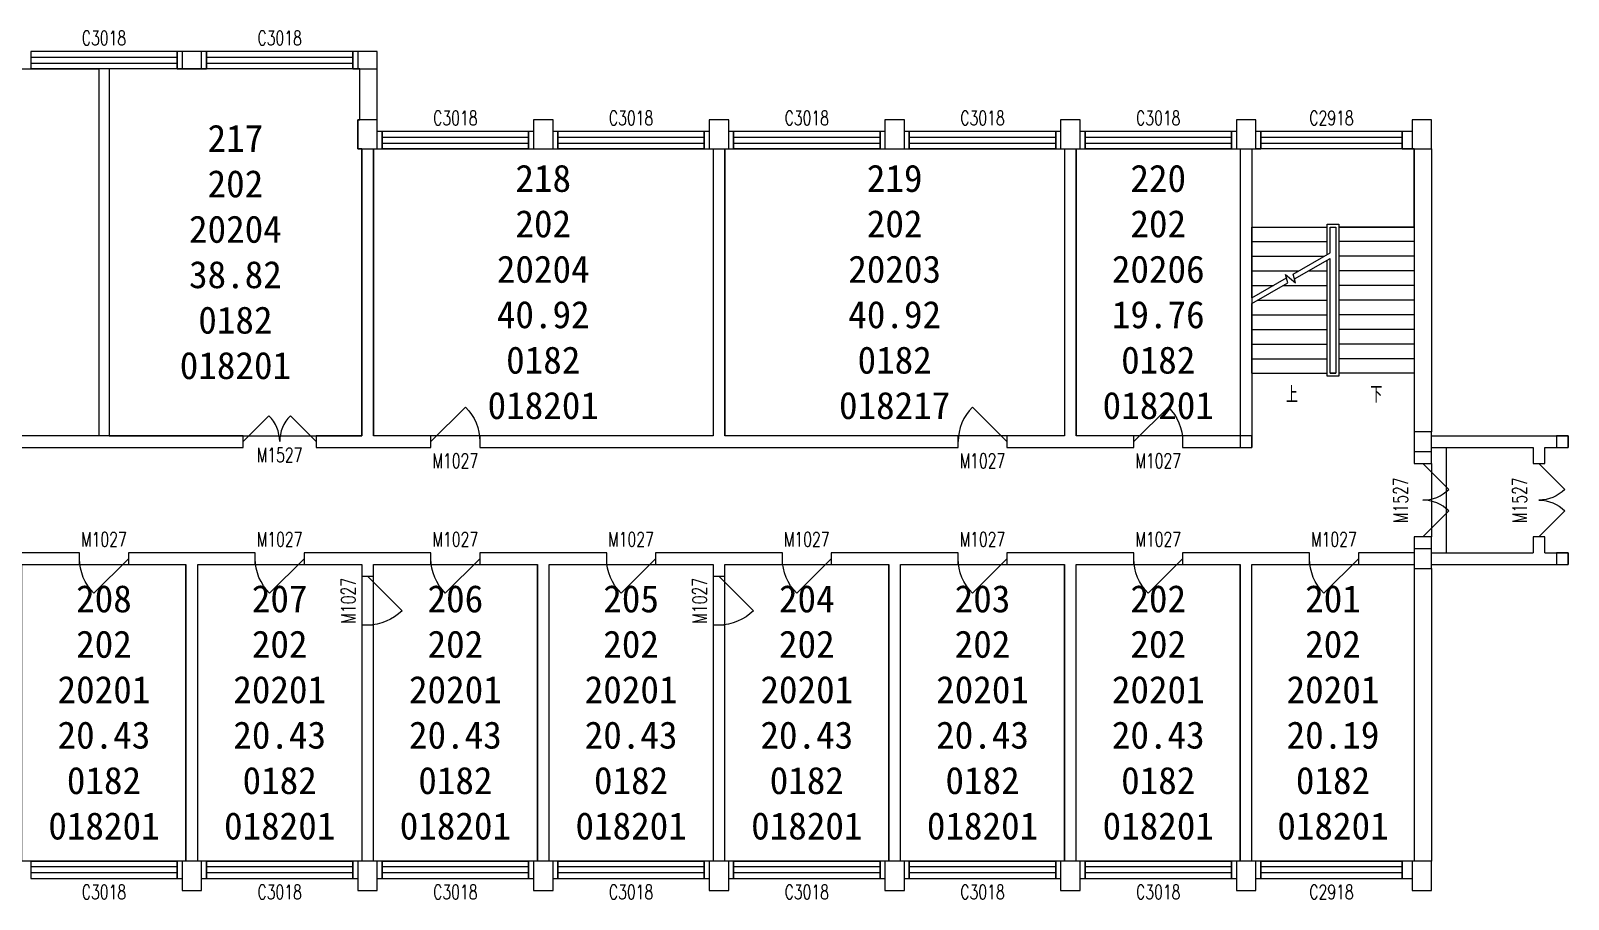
# Model space of a CAD drawing. Header units: millimetres. Extents: x 150654 to 204854, y 170337 to 188144.
# Drawn here: x 173354 to 204854, y 170337 to 188144 of the extents above; entities that cross this region are included whole.
import ezdxf

# ---------------------------------------------------------------- set-up
doc = ezdxf.new("R2010")
doc.units = ezdxf.units.MM
for name, color, linetype in [('body', 30, 'Continuous'), ('RM$', 5, 'Continuous'), ('RM$TXT', 5, 'Continuous')]:
    doc.layers.add(name, color=color, linetype=linetype)
doc.styles.add('_TCH_DIM', font='SIMPLEX', dxfattribs={"bigfont": 'GBCBIG'})
doc.styles.add('_TCH_WINDOW', font='SIMPLEX', dxfattribs={"bigfont": 'GBCBIG'})
doc.styles.get("Standard").update_dxf_attribs({"font": ''})
doc.styles.get('Standard').set_extended_font_data('SimSun')

# ---------------------------------------------------------------- blocks, each defined once
blk = doc.blocks.new('$WINLIB2D$00000001')
at = {"color": 0}
for points in [[(-0.5, 0.5), (-0.5, -0.5)], [(-0.5, 0.5), (0.5, 0.5)], [(0.5, -0.5), (0.5, 0.5)], [(0.5, 0.167), (-0.5, 0.167)], [(0.5, -0.167), (-0.5, -0.167)], [(-0.5, -0.5), (0.5, -0.5)]]:
    blk.add_lwpolyline(points, dxfattribs=at)
blk = doc.blocks.new('$DorLib2D$00000114')
at = {"color": 0}
blk.add_line((0.5, 0), (-0.207, 0.707), dxfattribs=at)
blk.add_arc((0.5, 0), 1, 135, 180, dxfattribs=at)
blk = doc.blocks.new('$DorLib2D$00000116')
at = {"color": 0}
for p, q in [((-0.5, 0), (-0.146, 0.354)), ((0.5, 0), (0.146, 0.354))]:
    blk.add_line(p, q, dxfattribs=at)
for centre, start, end in [((-0.5, 0), 0, 45), ((0.5, 0), 135, 180)]:
    blk.add_arc(centre, 0.5, start, end, dxfattribs=at)

msp = doc.modelspace()

# ---------------------------------------------------------------- linework, layer by layer
at = {"layer": 'body'}
for p, q in [((176454, 187720), (176354, 187720)), ((176354, 187720), (176354, 187360)), ((176854, 187720), (176454, 187720)), ((176454, 187720), (176454, 187360)), ((176954, 187720), (176854, 187720)), ((176854, 187360), (176854, 187720)), ((176954, 187360), (176954, 187720)), ((180054, 187720), (179954, 187720)), ((179954, 187720), (179954, 187360)), ((180454, 187720), (180054, 187720)), ((180054, 187720), (180054, 187360)), ((180454, 187360), (180454, 187720)), ((176354, 187360), (176454, 187360)), ((176454, 187360), (176854, 187360)), ((176854, 187360), (176954, 187360)), ((179954, 187360), (180054, 187360)), ((180054, 187360), (180454, 187360)), ((180094, 186320), (180094, 187360)), ((180454, 186320), (180454, 187360)), ((180454, 186320), (180054, 186320)), ((180054, 186320), (180054, 185720)), ((180454, 185720), (180454, 186320)), ((184054, 186320), (183654, 186320)), ((183654, 186320), (183654, 185720)), ((184054, 185720), (184054, 186320)), ((187654, 186320), (187254, 186320)), ((187254, 186320), (187254, 185720)), ((187654, 185720), (187654, 186320)), ((191254, 186320), (190854, 186320)), ((190854, 186320), (190854, 185720)), ((191254, 185720), (191254, 186320)), ((194854, 186320), (194454, 186320)), ((194454, 186320), (194454, 185720)), ((194854, 185720), (194854, 186320)), ((198454, 186320), (198054, 186320)), ((198054, 186320), (198054, 185720)), ((198454, 185720), (198454, 186320)), ((202054, 186320), (201654, 186320)), ((201654, 186320), (201654, 185720)), ((202054, 185720), (202054, 186320)), ((180554, 186080), (180454, 186080)), ((180554, 185720), (180554, 186080)), ((183654, 186080), (183554, 186080)), ((183554, 186080), (183554, 185720)), ((184154, 186080), (184054, 186080)), ((184154, 185720), (184154, 186080)), ((187254, 186080), (187154, 186080)), ((187154, 186080), (187154, 185720)), ((187754, 186080), (187654, 186080)), ((187754, 185720), (187754, 186080)), ((190854, 186080), (190754, 186080)), ((190754, 186080), (190754, 185720)), ((191354, 186080), (191254, 186080)), ((191354, 185720), (191354, 186080)), ((194454, 186080), (194354, 186080)), ((194354, 186080), (194354, 185720)), ((194954, 186080), (194854, 186080)), ((194954, 185720), (194954, 186080)), ((198054, 186080), (197954, 186080)), ((197954, 186080), (197954, 185720)), ((198554, 186080), (198454, 186080)), ((198554, 185720), (198554, 186080)), ((201654, 186080), (201454, 186080)), ((201454, 186080), (201454, 185720)), ((180054, 185720), (180454, 185720)), ((180134, 185720), (180134, 179840)), ((180374, 185720), (180374, 179840)), ((180454, 185720), (180554, 185720)), ((183554, 185720), (183654, 185720)), ((183654, 185720), (184054, 185720)), ((184054, 185720), (184154, 185720)), ((187154, 185720), (187254, 185720)), ((187254, 185720), (187654, 185720)), ((187334, 185720), (187334, 179840)), ((187574, 185720), (187574, 179840)), ((187654, 185720), (187754, 185720)), ((190754, 185720), (190854, 185720)), ((190854, 185720), (191254, 185720)), ((191254, 185720), (191354, 185720)), ((194354, 185720), (194454, 185720)), ((194454, 185720), (194854, 185720)), ((194534, 185720), (194534, 179840)), ((194774, 185720), (194774, 179840)), ((194854, 185720), (194954, 185720)), ((197954, 185720), (198054, 185720)), ((198054, 185720), (198454, 185720)), ((198134, 185720), (198134, 179840)), ((198374, 185720), (198374, 179600)), ((198374, 185720), (198374, 184120)), ((198454, 185720), (198554, 185720)), ((201694, 185720), (198454, 185720)), ((201454, 185720), (201654, 185720)), ((201654, 185720), (202054, 185720)), ((201694, 185720), (201694, 179920)), ((201694, 184120), (201694, 185720)), ((202054, 185720), (202054, 179920)), ((198374, 182666), (198374, 184120)), ((198374, 184120), (199914, 184120)), ((198374, 184120), (199914, 184120)), ((199914, 183555), (199914, 184180)), ((199914, 184180), (200154, 184180)), ((199974, 183590), (199974, 184120)), ((199974, 183590), (199974, 184120)), ((199974, 184120), (200094, 184120)), ((199974, 184120), (200094, 184120)), ((200094, 184120), (200094, 181120)), ((200094, 184120), (200094, 181120)), ((200154, 184180), (200154, 181060)), ((201694, 184120), (200154, 184120)), ((200154, 184120), (201694, 184120)), ((201694, 184120), (201694, 181120)), ((198374, 183820), (199914, 183820)), ((201694, 183820), (200154, 183820)), ((198374, 183520), (199853, 183520)), ((199221, 183155), (199974, 183590)), ((199248, 183055), (199974, 183475)), ((199914, 181060), (199914, 183440)), ((199974, 181120), (199974, 183475)), ((199974, 181120), (199974, 183475)), ((201694, 183520), (200154, 183520)), ((198374, 183220), (199334, 183220)), ((198374, 182666), (199083, 183076)), ((199110, 182976), (199063, 183148)), ((199063, 183148), (199269, 182975)), ((199269, 182975), (199221, 183155)), ((199534, 183220), (199914, 183220)), ((201694, 183220), (200154, 183220)), ((198374, 182551), (199110, 182976)), ((198374, 182920), (198814, 182920)), ((199014, 182920), (199914, 182920)), ((201694, 182920), (200154, 182920)), ((198374, 181120), (198374, 182551)), ((198495, 182620), (199914, 182620)), ((201694, 182620), (200154, 182620)), ((198374, 182320), (199914, 182320)), ((201694, 182320), (200154, 182320)), ((198374, 182020), (199914, 182020)), ((201694, 182020), (200154, 182020)), ((198374, 181720), (199914, 181720)), ((201694, 181720), (200154, 181720)), ((198374, 181420), (199914, 181420)), ((201694, 181420), (200154, 181420)), ((198374, 181120), (199914, 181120)), ((200154, 181060), (199914, 181060)), ((200094, 181120), (199974, 181120)), ((199974, 181120), (200094, 181120)), ((201694, 181120), (200154, 181120)), ((202054, 179920), (201694, 179920)), ((201694, 179920), (201694, 179520)), ((202054, 179520), (202054, 179920)), ((177704, 179840), (172004, 179840)), ((172004, 179600), (177704, 179600)), ((177704, 179600), (177704, 179840)), ((180134, 179840), (179204, 179840)), ((179204, 179840), (179204, 179600)), ((179204, 179600), (180254, 179600)), ((180254, 179600), (181554, 179600)), ((181554, 179840), (180374, 179840)), ((181554, 179600), (181554, 179840)), ((187334, 179840), (182554, 179840)), ((182554, 179840), (182554, 179600)), ((182554, 179600), (187454, 179600)), ((187454, 179600), (192354, 179600)), ((192354, 179840), (187574, 179840)), ((192354, 179600), (192354, 179840)), ((194534, 179840), (193354, 179840)), ((193354, 179840), (193354, 179600)), ((193354, 179600), (194654, 179600)), ((194654, 179600), (195954, 179600)), ((195954, 179840), (194774, 179840)), ((195954, 179600), (195954, 179840)), ((198134, 179840), (196954, 179840)), ((196954, 179840), (196954, 179600)), ((196954, 179600), (198374, 179600)), ((198374, 179840), (198134, 179840)), ((198134, 179840), (198134, 179600)), ((198134, 179600), (198374, 179600)), ((198374, 179600), (198374, 179840)), ((202054, 179840), (204254, 179840)), ((202054, 179600), (204134, 179600)), ((202354, 179600), (202354, 177440)), ((204134, 179600), (204134, 179270)), ((204254, 179840), (204854, 179840)), ((204374, 179600), (204854, 179600)), ((204374, 179270), (204374, 179600)), ((204854, 179840), (204614, 179840)), ((204614, 179840), (204614, 179600)), ((204614, 179600), (204854, 179600)), ((204854, 179840), (204854, 179600)), ((204854, 179600), (204854, 179840)), ((201694, 179520), (201694, 179270)), ((201694, 179520), (202054, 179520)), ((201694, 179270), (202054, 179270)), ((202054, 179270), (202054, 179520)), ((202054, 179270), (202054, 177770)), ((204134, 179270), (204374, 179270)), ((202054, 177770), (201694, 177770)), ((201694, 177770), (201694, 177520)), ((202054, 177520), (202054, 177770)), ((204374, 177770), (204134, 177770)), ((204134, 177770), (204134, 177440)), ((204374, 177440), (204374, 177770)), ((174354, 177440), (173054, 177440)), ((174354, 177200), (174354, 177440)), ((176654, 177440), (175354, 177440)), ((175354, 177440), (175354, 177200)), ((177954, 177440), (176654, 177440)), ((177954, 177200), (177954, 177440)), ((180254, 177440), (178954, 177440)), ((178954, 177440), (178954, 177200)), ((181554, 177440), (180254, 177440)), ((181554, 177200), (181554, 177440)), ((183854, 177440), (182554, 177440)), ((182554, 177440), (182554, 177200)), ((185154, 177440), (183854, 177440)), ((185154, 177200), (185154, 177440)), ((187454, 177440), (186154, 177440)), ((186154, 177440), (186154, 177200)), ((188754, 177440), (187454, 177440)), ((188754, 177200), (188754, 177440)), ((191054, 177440), (189754, 177440)), ((189754, 177440), (189754, 177200)), ((192354, 177440), (191054, 177440)), ((192354, 177200), (192354, 177440)), ((194654, 177440), (193354, 177440)), ((193354, 177440), (193354, 177200)), ((195954, 177440), (194654, 177440)), ((195954, 177200), (195954, 177440)), ((198254, 177440), (196954, 177440)), ((196954, 177440), (196954, 177200)), ((199554, 177440), (198254, 177440)), ((199554, 177200), (199554, 177440)), ((201694, 177440), (200554, 177440)), ((200554, 177440), (200554, 177200)), ((202054, 177520), (201694, 177520)), ((201694, 177520), (201694, 177120)), ((202054, 177120), (202054, 177520)), ((202054, 177440), (204134, 177440)), ((204374, 177440), (204854, 177440)), ((204854, 177440), (204614, 177440)), ((204614, 177440), (204614, 177200)), ((204854, 177440), (204854, 177200)), ((204854, 177200), (204854, 177440)), ((173174, 177200), (174354, 177200)), ((175354, 177200), (176534, 177200)), ((176534, 171120), (176534, 177200)), ((176774, 177200), (177954, 177200)), ((176774, 171120), (176774, 177200)), ((178954, 177200), (180134, 177200)), ((180134, 177200), (180134, 176960)), ((180374, 177200), (181554, 177200)), ((180374, 176960), (180374, 177200)), ((182554, 177200), (183734, 177200)), ((183734, 171120), (183734, 177200)), ((183974, 171120), (183974, 177200)), ((183974, 177200), (185154, 177200)), ((186154, 177200), (187334, 177200)), ((187334, 177200), (187334, 176960)), ((187574, 176960), (187574, 177200)), ((187574, 177200), (188754, 177200)), ((189754, 177200), (190934, 177200)), ((190934, 171120), (190934, 177200)), ((191174, 171120), (191174, 177200)), ((191174, 177200), (192354, 177200)), ((193354, 177200), (194534, 177200)), ((194534, 171120), (194534, 177200)), ((194774, 177200), (195954, 177200)), ((194774, 171120), (194774, 177200)), ((196954, 177200), (198134, 177200)), ((198134, 171120), (198134, 177200)), ((198374, 171120), (198374, 177200)), ((198374, 177200), (199554, 177200)), ((200554, 177200), (201694, 177200)), ((201694, 177120), (201694, 171120)), ((201694, 177120), (202054, 177120)), ((202054, 177200), (204254, 177200)), ((202054, 177120), (202054, 171120)), ((204254, 177200), (204854, 177200)), ((204614, 177200), (204854, 177200)), ((180134, 176960), (180374, 176960)), ((187334, 176960), (187574, 176960)), ((180374, 175960), (180134, 175960)), ((180134, 175960), (180134, 171120)), ((180374, 171120), (180374, 175960)), ((187574, 175960), (187334, 175960)), ((187334, 175960), (187334, 171120)), ((187574, 171120), (187574, 175960)), ((176454, 171120), (176354, 171120)), ((176354, 171120), (176354, 170760)), ((176854, 171120), (176454, 171120)), ((176454, 171120), (176454, 170520)), ((176954, 171120), (176854, 171120)), ((176854, 170520), (176854, 171120)), ((176954, 170760), (176954, 171120)), ((180054, 171120), (179954, 171120)), ((179954, 171120), (179954, 170760)), ((180454, 171120), (180054, 171120)), ((180054, 171120), (180054, 170520)), ((180454, 170520), (180454, 171120)), ((180554, 171120), (180454, 171120)), ((180554, 170760), (180554, 171120)), ((183654, 171120), (183554, 171120)), ((183554, 171120), (183554, 170760)), ((184054, 171120), (183654, 171120)), ((183654, 171120), (183654, 170520)), ((184054, 170520), (184054, 171120)), ((184154, 171120), (184054, 171120)), ((184154, 170760), (184154, 171120)), ((187254, 171120), (187154, 171120)), ((187154, 171120), (187154, 170760)), ((187654, 171120), (187254, 171120)), ((187254, 171120), (187254, 170520)), ((187654, 170520), (187654, 171120)), ((187754, 171120), (187654, 171120)), ((187754, 170760), (187754, 171120)), ((190854, 171120), (190754, 171120)), ((190754, 171120), (190754, 170760)), ((191254, 171120), (190854, 171120)), ((190854, 171120), (190854, 170520)), ((191254, 170520), (191254, 171120)), ((191354, 171120), (191254, 171120)), ((191354, 170760), (191354, 171120)), ((194454, 171120), (194354, 171120)), ((194354, 171120), (194354, 170760)), ((194854, 171120), (194454, 171120)), ((194454, 171120), (194454, 170520)), ((194854, 170520), (194854, 171120)), ((194954, 171120), (194854, 171120)), ((194954, 170760), (194954, 171120)), ((198054, 171120), (197954, 171120)), ((197954, 171120), (197954, 170760)), ((198454, 171120), (198054, 171120)), ((198054, 171120), (198054, 170520)), ((198454, 170520), (198454, 171120)), ((198554, 171120), (198454, 171120)), ((198554, 170760), (198554, 171120)), ((201654, 171120), (201454, 171120)), ((201454, 171120), (201454, 170760)), ((202054, 171120), (201654, 171120)), ((201654, 171120), (201654, 170520)), ((202054, 170520), (202054, 171120)), ((176354, 170760), (176454, 170760)), ((176854, 170760), (176954, 170760)), ((179954, 170760), (180054, 170760)), ((180454, 170760), (180554, 170760)), ((183554, 170760), (183654, 170760)), ((184054, 170760), (184154, 170760)), ((187154, 170760), (187254, 170760)), ((187654, 170760), (187754, 170760)), ((190754, 170760), (190854, 170760)), ((191254, 170760), (191354, 170760)), ((194354, 170760), (194454, 170760)), ((194854, 170760), (194954, 170760)), ((197954, 170760), (198054, 170760)), ((198454, 170760), (198554, 170760)), ((201454, 170760), (201654, 170760)), ((176454, 170520), (176854, 170520)), ((180054, 170520), (180454, 170520)), ((183654, 170520), (184054, 170520)), ((187254, 170520), (187654, 170520)), ((190854, 170520), (191254, 170520)), ((194454, 170520), (194854, 170520)), ((198054, 170520), (198454, 170520)), ((201654, 170520), (202054, 170520))]:
    msp.add_line(p, q, dxfattribs=at)
for points in [[(200894, 180970, 0, 0, 0), (200894, 184920, 0, 0, 0), (199174, 184920, 0, 0, 0), (199174, 183520, 80, 0, 0), (199174, 183220, 0, 0, 0)], [(199174, 180970, 0, 0, 0), (199174, 182620, 80, 0, 0), (199174, 182920, 0, 0, 0)]]:
    msp.add_lwpolyline(points, format="xyseb", dxfattribs=at)
at = {"layer": 'RM$'}
for points in [[(169654, 185720), (169654, 186320), (169614, 186320), (169614, 187360), (174749, 187360), (174749, 179840), (169574, 179840), (169574, 185720)], [(180054, 185720), (180054, 186320), (180094, 186320), (180094, 187360), (174959, 187360), (174959, 179840), (180134, 179840), (180134, 185720)], [(187334, 179840), (180374, 179840), (180374, 185720), (187334, 185720)], [(187574, 185720), (194534, 185720), (194534, 179840), (187574, 179840)], [(198134, 179840), (194774, 179840), (194774, 185720), (198134, 185720)], [(173174, 177200), (176534, 177200), (176534, 171120), (173174, 171120)], [(176774, 177200), (180134, 177200), (180134, 171120), (176774, 171120)], [(180374, 177200), (183734, 177200), (183734, 171120), (180374, 171120)], [(183974, 177200), (187334, 177200), (187334, 171120), (183974, 171120)], [(187574, 177200), (190934, 177200), (190934, 171120), (187574, 171120)], [(191174, 177200), (194534, 177200), (194534, 171120), (191174, 171120)], [(194774, 177200), (198134, 177200), (198134, 171120), (194774, 171120)], [(198374, 177200), (201694, 177200), (201694, 171120), (198374, 171120)]]:
    msp.add_lwpolyline(points, close=True, dxfattribs=at)

# ---------------------------------------------------------------- block references
at = {"layer": 'body'}
ref = msp.add_blockref('$WINLIB2D$00000001', (174854, 187540), dxfattribs=dict(at, xscale=3000, yscale=360, zscale=3000, rotation=180))
ref.add_attrib('A', 'C3018', (174399, 187847), dxfattribs={"height": 297.5, "style": '_TCH_WINDOW', "width": 0.705882})
ref = msp.add_blockref('$WINLIB2D$00000001', (178454, 187540), dxfattribs=dict(at, xscale=3000, yscale=360, zscale=3000, rotation=180))
ref.add_attrib('A', 'C3018', (177999, 187847), dxfattribs={"height": 297.5, "style": '_TCH_WINDOW', "width": 0.705882})
ref = msp.add_blockref('$WINLIB2D$00000001', (182054, 185900), dxfattribs=dict(at, xscale=3000, yscale=360, zscale=3000, rotation=180))
ref.add_attrib('A', 'C3018', (181599, 186207), dxfattribs={"height": 297.5, "style": '_TCH_WINDOW', "width": 0.705882})
ref = msp.add_blockref('$WINLIB2D$00000001', (185654, 185900), dxfattribs=dict(at, xscale=3000, yscale=360, zscale=3000, rotation=180))
ref.add_attrib('A', 'C3018', (185199, 186207), dxfattribs={"height": 297.5, "style": '_TCH_WINDOW', "width": 0.705882})
ref = msp.add_blockref('$WINLIB2D$00000001', (189254, 185900), dxfattribs=dict(at, xscale=3000, yscale=360, zscale=3000, rotation=180))
ref.add_attrib('A', 'C3018', (188799, 186207), dxfattribs={"height": 297.5, "style": '_TCH_WINDOW', "width": 0.705882})
ref = msp.add_blockref('$WINLIB2D$00000001', (192854, 185900), dxfattribs=dict(at, xscale=3000, yscale=360, zscale=3000, rotation=180))
ref.add_attrib('A', 'C3018', (192399, 186207), dxfattribs={"height": 297.5, "style": '_TCH_WINDOW', "width": 0.705882})
ref = msp.add_blockref('$WINLIB2D$00000001', (196454, 185900), dxfattribs=dict(at, xscale=3000, yscale=360, zscale=3000, rotation=180))
ref.add_attrib('A', 'C3018', (195999, 186207), dxfattribs={"height": 297.5, "style": '_TCH_WINDOW', "width": 0.705882})
ref = msp.add_blockref('$WINLIB2D$00000001', (200004, 185900), dxfattribs=dict(at, xscale=2900, yscale=360, zscale=2900, rotation=180))
ref.add_attrib('A', 'C2918', (199549, 186207), dxfattribs={"height": 297.5, "style": '_TCH_WINDOW', "width": 0.705882})
ref = msp.add_blockref('$DorLib2D$00000116', (178454, 179720), dxfattribs=dict(at, xscale=1500, yscale=1500, zscale=1500))
ref.add_attrib('A', 'M1527', (177984, 179297), dxfattribs={"height": 297.5, "style": '_TCH_WINDOW', "width": 0.705882})
ref = msp.add_blockref('$DorLib2D$00000114', (182054, 179720), dxfattribs=dict(at, xscale=-1000, yscale=1000, zscale=-1000))
ref.add_attrib('A', 'M1027', (181584, 179177), dxfattribs={"height": 297.5, "style": '_TCH_WINDOW', "width": 0.705882})
ref = msp.add_blockref('$DorLib2D$00000114', (192854, 179720), dxfattribs=dict(at, xscale=1000, yscale=1000, zscale=1000))
ref.add_attrib('A', 'M1027', (192384, 179177), dxfattribs={"height": 297.5, "style": '_TCH_WINDOW', "width": 0.705882})
ref = msp.add_blockref('$DorLib2D$00000114', (196454, 179720), dxfattribs=dict(at, xscale=-1000, yscale=1000, zscale=-1000))
ref.add_attrib('A', 'M1027', (195984, 179177), dxfattribs={"height": 297.5, "style": '_TCH_WINDOW', "width": 0.705882})
ref = msp.add_blockref('$DorLib2D$00000116', (201874, 178520), dxfattribs=dict(at, xscale=1500, yscale=1500, zscale=1500, rotation=270))
ref.add_attrib('A', 'M1527', (201568, 178050), dxfattribs={"height": 297.5, "rotation": 90, "style": '_TCH_WINDOW', "width": 0.705882})
ref = msp.add_blockref('$DorLib2D$00000116', (204254, 178520), dxfattribs=dict(at, xscale=1500, yscale=-1500, zscale=1500, rotation=90))
ref.add_attrib('A', 'M1527', (204008, 178050), dxfattribs={"height": 297.5, "rotation": 90, "style": '_TCH_WINDOW', "width": 0.705882})
ref = msp.add_blockref('$DorLib2D$00000114', (174854, 177320), dxfattribs=dict(at, xscale=1000, yscale=-1000, zscale=1000))
ref.add_attrib('A', 'M1027', (174384, 177567), dxfattribs={"height": 297.5, "style": '_TCH_WINDOW', "width": 0.705882})
ref = msp.add_blockref('$DorLib2D$00000114', (178454, 177320), dxfattribs=dict(at, xscale=1000, yscale=-1000, zscale=1000))
ref.add_attrib('A', 'M1027', (177984, 177567), dxfattribs={"height": 297.5, "style": '_TCH_WINDOW', "width": 0.705882})
ref = msp.add_blockref('$DorLib2D$00000114', (182054, 177320), dxfattribs=dict(at, xscale=1000, yscale=-1000, zscale=1000))
ref.add_attrib('A', 'M1027', (181584, 177567), dxfattribs={"height": 297.5, "style": '_TCH_WINDOW', "width": 0.705882})
ref = msp.add_blockref('$DorLib2D$00000114', (185654, 177320), dxfattribs=dict(at, xscale=1000, yscale=-1000, zscale=1000))
ref.add_attrib('A', 'M1027', (185184, 177567), dxfattribs={"height": 297.5, "style": '_TCH_WINDOW', "width": 0.705882})
ref = msp.add_blockref('$DorLib2D$00000114', (189254, 177320), dxfattribs=dict(at, xscale=1000, yscale=-1000, zscale=1000))
ref.add_attrib('A', 'M1027', (188784, 177567), dxfattribs={"height": 297.5, "style": '_TCH_WINDOW', "width": 0.705882})
ref = msp.add_blockref('$DorLib2D$00000114', (192854, 177320), dxfattribs=dict(at, xscale=1000, yscale=-1000, zscale=1000))
ref.add_attrib('A', 'M1027', (192384, 177567), dxfattribs={"height": 297.5, "style": '_TCH_WINDOW', "width": 0.705882})
ref = msp.add_blockref('$DorLib2D$00000114', (196454, 177320), dxfattribs=dict(at, xscale=1000, yscale=-1000, zscale=1000))
ref.add_attrib('A', 'M1027', (195984, 177567), dxfattribs={"height": 297.5, "style": '_TCH_WINDOW', "width": 0.705882})
ref = msp.add_blockref('$DorLib2D$00000114', (200054, 177320), dxfattribs=dict(at, xscale=1000, yscale=-1000, zscale=1000))
ref.add_attrib('A', 'M1027', (199584, 177567), dxfattribs={"height": 297.5, "style": '_TCH_WINDOW', "width": 0.705882})
ref = msp.add_blockref('$DorLib2D$00000114', (180254, 176460), dxfattribs=dict(at, xscale=1000, yscale=-1000, zscale=1000, rotation=90))
ref.add_attrib('A', 'M1027', (180008, 175990), dxfattribs={"height": 297.5, "rotation": 90, "style": '_TCH_WINDOW', "width": 0.705882})
ref = msp.add_blockref('$DorLib2D$00000114', (187454, 176460), dxfattribs=dict(at, xscale=1000, yscale=-1000, zscale=1000, rotation=90))
ref.add_attrib('A', 'M1027', (187208, 175990), dxfattribs={"height": 297.5, "rotation": 90, "style": '_TCH_WINDOW', "width": 0.705882})
ref = msp.add_blockref('$WINLIB2D$00000001', (174854, 170940), dxfattribs=dict(at, xscale=3000, yscale=360, zscale=3000))
ref.add_attrib('A', 'C3018', (174399, 170337), dxfattribs={"height": 297.5, "style": '_TCH_WINDOW', "width": 0.705882})
ref = msp.add_blockref('$WINLIB2D$00000001', (178454, 170940), dxfattribs=dict(at, xscale=3000, yscale=360, zscale=3000))
ref.add_attrib('A', 'C3018', (177999, 170337), dxfattribs={"height": 297.5, "style": '_TCH_WINDOW', "width": 0.705882})
ref = msp.add_blockref('$WINLIB2D$00000001', (182054, 170940), dxfattribs=dict(at, xscale=3000, yscale=360, zscale=3000))
ref.add_attrib('A', 'C3018', (181599, 170337), dxfattribs={"height": 297.5, "style": '_TCH_WINDOW', "width": 0.705882})
ref = msp.add_blockref('$WINLIB2D$00000001', (185654, 170940), dxfattribs=dict(at, xscale=3000, yscale=360, zscale=3000))
ref.add_attrib('A', 'C3018', (185199, 170337), dxfattribs={"height": 297.5, "style": '_TCH_WINDOW', "width": 0.705882})
ref = msp.add_blockref('$WINLIB2D$00000001', (189254, 170940), dxfattribs=dict(at, xscale=3000, yscale=360, zscale=3000))
ref.add_attrib('A', 'C3018', (188799, 170337), dxfattribs={"height": 297.5, "style": '_TCH_WINDOW', "width": 0.705882})
ref = msp.add_blockref('$WINLIB2D$00000001', (192854, 170940), dxfattribs=dict(at, xscale=3000, yscale=360, zscale=3000))
ref.add_attrib('A', 'C3018', (192399, 170337), dxfattribs={"height": 297.5, "style": '_TCH_WINDOW', "width": 0.705882})
ref = msp.add_blockref('$WINLIB2D$00000001', (196454, 170940), dxfattribs=dict(at, xscale=3000, yscale=360, zscale=3000))
ref.add_attrib('A', 'C3018', (195999, 170337), dxfattribs={"height": 297.5, "style": '_TCH_WINDOW', "width": 0.705882})
ref = msp.add_blockref('$WINLIB2D$00000001', (200004, 170940), dxfattribs=dict(at, xscale=2900, yscale=360, zscale=2900))
ref.add_attrib('A', 'C2918', (199549, 170337), dxfattribs={"height": 297.5, "style": '_TCH_WINDOW', "width": 0.705882})

# ---------------------------------------------------------------- texts
at = {"layer": 'body', "style": '_TCH_DIM'}
for s, p in [('上', (199070, 180515)), ('下', (200799, 180515))]:
    msp.add_text(s, height=338, dxfattribs=at).set_placement(p)
at = {"layer": 'RM$TXT', "char_height": 558.8, "attachment_point": 8}
for s, insert in [('217^M^J202^M^J20204^M^J38.82^M^J0182^M^J018201^M^J', (177547, 180993)), ('218^M^J202^M^J20204^M^J40.92^M^J0182^M^J018201^M^J', (183854, 180173)), ('219^M^J202^M^J20203^M^J40.92^M^J0182^M^J018217^M^J', (191054, 180173)), ('220^M^J202^M^J20206^M^J19.76^M^J0182^M^J018201^M^J', (196454, 180173)), ('208^M^J202^M^J20201^M^J20.43^M^J0182^M^J018201^M^J', (174854, 171553)), ('207^M^J202^M^J20201^M^J20.43^M^J0182^M^J018201^M^J', (178454, 171553)), ('206^M^J202^M^J20201^M^J20.43^M^J0182^M^J018201^M^J', (182054, 171553)), ('205^M^J202^M^J20201^M^J20.43^M^J0182^M^J018201^M^J', (185654, 171553)), ('204^M^J202^M^J20201^M^J20.43^M^J0182^M^J018201^M^J', (189254, 171553)), ('203^M^J202^M^J20201^M^J20.43^M^J0182^M^J018201^M^J', (192854, 171553)), ('202^M^J202^M^J20201^M^J20.43^M^J0182^M^J018201^M^J', (196454, 171553)), ('201^M^J202^M^J20201^M^J20.19^M^J0182^M^J018201^M^J', (200034, 171553))]:
    msp.add_mtext(s, dxfattribs=dict(at, insert=insert))

doc.saveas('drawing.dxf')
